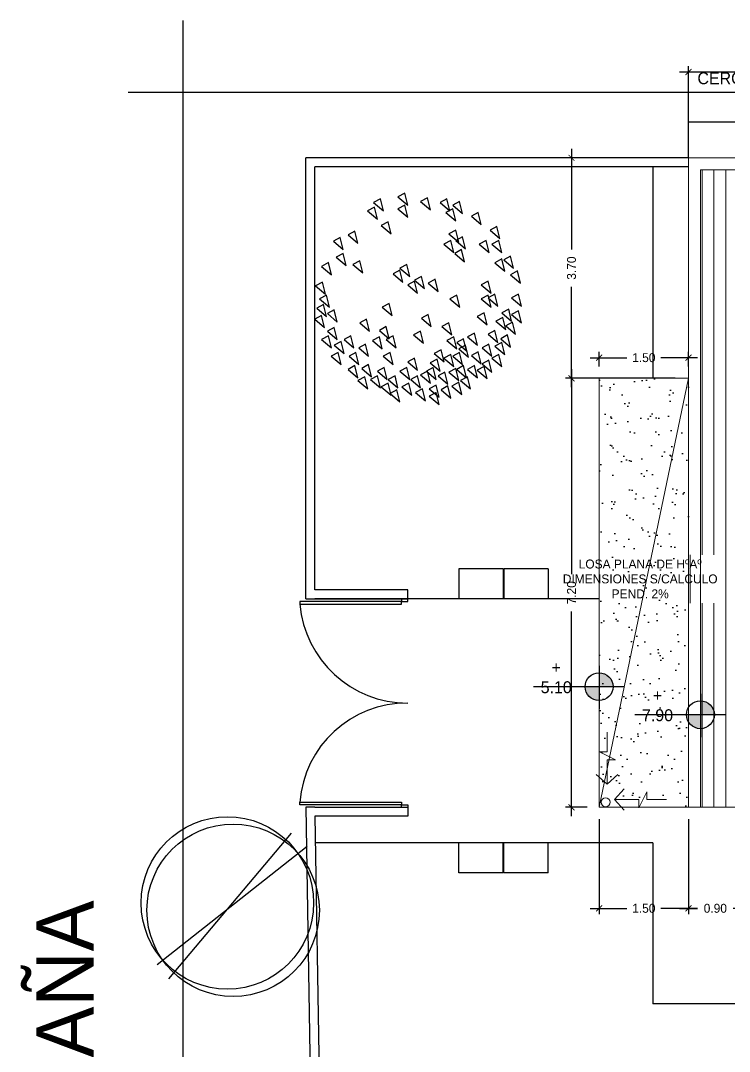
# Model space of a CAD drawing. Header units: millimetres. Extents: x 38 to 150, y 26 to 63.
# Drawn here: x 37.86 to 49.76, y 46.14 to 63.44 of the extents above; entities that cross this region are included whole.
import ezdxf

# ---------------------------------------------------------------- set-up
doc = ezdxf.new("R2010")
doc.units = ezdxf.units.MM
for name, color, linetype, lineweight in [('AUX_ROOF', 30, 'Continuous', 15), ('COTAS', 143, 'Continuous', 15), ('HATCH1', 251, 'Continuous', 15), ('ROOF', 1, 'Continuous', 15), ('textos', 3, 'Continuous', 13), ('TEXTS_BASE', 92, 'Continuous', 30)]:
    doc.layers.add(name, color=color, linetype=linetype, lineweight=lineweight)
for name, color, linetype in [('HACTH3', 9, 'Continuous'), ('LEVELS', 6, 'Continuous'), ('SIMBOL_LEVELS', 214, 'Continuous')]:
    doc.layers.add(name, color=color, linetype=linetype)
doc.dimstyles.new('NUEV A', dxfattribs={"dimtxt": 0.3, "dimasz": 0.1, "dimexe": 0.1, "dimexo": 0.2, "dimgap": 0.1, "dimtad": 1, "dimzin": 0, "dimdsep": 46, "dimtxsty": 'Standard', "dimblk": 'DOT', "dimcen": 0.15, "dimdle": 0.15, "dimclrd": 256, "dimclre": 256, "dimclrt": 256, "dimaunit": 1, "dimadec": 0, "dimazin": 0, "dimtfac": 1, "dimtmove": 1, "dimatfit": 3, "dimldrblk": 'DOT', "dimfxl": 1, "dimtolj": 1, "dimtzin": 0, "dimarcsym": 0})

# ---------------------------------------------------------------- blocks, each defined once
blk = doc.blocks.new('ARB-P')
for p, q in [((236.155, 96.4), (232.962, 92.591)), ((232.661, 92.973), (236.577, 96.061))]:
    blk.add_line(p, q)
for centre in [(234.496, 94.575), (234.646, 94.384)]:
    blk.add_circle(centre, 2.25)
blk = doc.blocks.new('ARB')
for p, q in [((-0.3027, 0.7707), (-0.3586, 0.7403)), ((-0.2784, 0.6723), (-0.3027, 0.7707)), ((-0.1034, 0.8163), (-0.1593, 0.7859)), ((-0.1593, 0.7859), (-0.0791, 0.7179)), ((-0.0791, 0.7179), (-0.1034, 0.8163)), ((0.0802, 0.7787), (0.0243, 0.7483)), ((0.1044, 0.6802), (0.0802, 0.7787)), ((0.2394, 0.7707), (0.1835, 0.7403)), ((0.2637, 0.6723), (0.2394, 0.7707)), ((-0.3512, 0.7027), (-0.4071, 0.6723)), ((-0.4071, 0.6723), (-0.327, 0.6043)), ((-0.3586, 0.7403), (-0.2784, 0.6723)), ((-0.327, 0.6043), (-0.3512, 0.7027)), ((-0.1034, 0.7179), (-0.1593, 0.6875)), ((-0.1593, 0.6875), (-0.0791, 0.6194)), ((-0.0791, 0.6194), (-0.1034, 0.7179)), ((0.0243, 0.7483), (0.1044, 0.6802)), ((0.1835, 0.7403), (0.2637, 0.6723)), ((0.2869, 0.6875), (0.231, 0.6571)), ((0.3428, 0.7483), (0.2869, 0.7179)), ((0.2869, 0.7179), (0.367, 0.6498)), ((0.3111, 0.5891), (0.2869, 0.6875)), ((0.367, 0.6498), (0.3428, 0.7483)), ((0.231, 0.6571), (0.3111, 0.5891)), ((0.4946, 0.6578), (0.4387, 0.6274)), ((0.4387, 0.6274), (0.5189, 0.5594)), ((0.5189, 0.5594), (0.4946, 0.6578)), ((-0.5105, 0.5066), (-0.5664, 0.4762)), ((-0.4862, 0.4081), (-0.5105, 0.5066)), ((-0.2394, 0.5818), (-0.2953, 0.5514)), ((-0.2953, 0.5514), (-0.2152, 0.4834)), ((-0.2152, 0.4834), (-0.2394, 0.5818)), ((0.3111, 0.5138), (0.2552, 0.4834)), ((0.3354, 0.4154), (0.3111, 0.5138)), ((0.6465, 0.5442), (0.5906, 0.5138)), ((0.5906, 0.5138), (0.6708, 0.4458)), ((0.6708, 0.4458), (0.6465, 0.5442)), ((-0.6296, 0.4537), (-0.6855, 0.4233)), ((-0.6855, 0.4233), (-0.6054, 0.3553)), ((-0.6054, 0.3553), (-0.6296, 0.4537)), ((-0.5664, 0.4762), (-0.4862, 0.4081)), ((0.2711, 0.4306), (0.2152, 0.4002)), ((0.2552, 0.4834), (0.3354, 0.4154)), ((0.2953, 0.3322), (0.2711, 0.4306)), ((0.367, 0.461), (0.3111, 0.4306)), ((0.3111, 0.4306), (0.3913, 0.3626)), ((0.3913, 0.3626), (0.367, 0.461)), ((0.559, 0.4306), (0.5031, 0.4002)), ((0.5832, 0.3322), (0.559, 0.4306)), ((0.6623, 0.4306), (0.6064, 0.4002)), ((0.6866, 0.3322), (0.6623, 0.4306)), ((0.2152, 0.4002), (0.2953, 0.3322)), ((0.3586, 0.3553), (0.3027, 0.3249)), ((0.3828, 0.2569), (0.3586, 0.3553)), ((0.5031, 0.4002), (0.5832, 0.3322)), ((0.6064, 0.4002), (0.6866, 0.3322)), ((-0.6064, 0.3249), (-0.6623, 0.2945)), ((-0.6623, 0.2945), (-0.5822, 0.2265)), ((-0.5822, 0.2265), (-0.6064, 0.3249)), ((-0.4704, 0.2641), (-0.5263, 0.2337)), ((-0.4461, 0.1657), (-0.4704, 0.2641)), ((0.3027, 0.3249), (0.3828, 0.2569)), ((0.6866, 0.2793), (0.6307, 0.2489)), ((0.7109, 0.1809), (0.6866, 0.2793)), ((0.7583, 0.3025), (0.7024, 0.2721)), ((0.7024, 0.2721), (0.7826, 0.2041)), ((0.7826, 0.2041), (0.7583, 0.3025)), ((-0.7256, 0.2497), (-0.7815, 0.2193)), ((-0.7815, 0.2193), (-0.7014, 0.1512)), ((-0.7014, 0.1512), (-0.7256, 0.2497)), ((-0.5263, 0.2337), (-0.4461, 0.1657)), ((-0.1434, 0.1889), (-0.1993, 0.1585)), ((-0.0875, 0.2345), (-0.1434, 0.2041)), ((-0.1434, 0.2041), (-0.0633, 0.136)), ((-0.1192, 0.0905), (-0.1434, 0.1889)), ((-0.0633, 0.136), (-0.0875, 0.2345)), ((0.6307, 0.2489), (0.7109, 0.1809)), ((0.8142, 0.1816), (0.7583, 0.1512)), ((0.8385, 0.0832), (0.8142, 0.1816)), ((-0.7741, 0.0905), (-0.83, 0.0601)), ((-0.7499, -0.008), (-0.7741, 0.0905)), ((-0.1993, 0.1585), (-0.1192, 0.0905)), ((-0.0243, 0.0984), (-0.0802, 0.068)), ((0.0316, 0.136), (-0.0243, 0.1057)), ((-0.0243, 0.1057), (0.0559, 0.0376)), ((0, 0), (-0.0243, 0.0984)), ((0.0559, 0.0376), (0.0316, 0.136)), ((0.1434, 0.1136), (0.0875, 0.0832)), ((0.1677, 0.0152), (0.1434, 0.1136)), ((0.5748, 0.0984), (0.5189, 0.068)), ((0.5991, 0), (0.5748, 0.0984)), ((0.7583, 0.1512), (0.8385, 0.0832)), ((-0.83, 0.0601), (-0.7499, -0.008)), ((-0.0802, 0.068), (0, 0)), ((0.0875, 0.0832), (0.1677, 0.0152)), ((0.5189, 0.068), (0.5991, 0)), ((-0.7414, -0.0152), (-0.7973, -0.0456)), ((-0.7973, -0.0456), (-0.7172, -0.1136)), ((-0.7172, -0.1136), (-0.7414, -0.0152)), ((-0.231, -0.0832), (-0.2869, -0.1136)), ((-0.2067, -0.1816), (-0.231, -0.0832)), ((0.3196, -0.0152), (0.2637, -0.0456)), ((0.2637, -0.0456), (0.3438, -0.1136)), ((0.3438, -0.1136), (0.3196, -0.0152)), ((0.5748, -0.0152), (0.5189, -0.0456)), ((0.5189, -0.0456), (0.5991, -0.1136)), ((0.6307, -0.008), (0.5748, -0.0384)), ((0.5991, -0.1136), (0.5748, -0.0152)), ((0.5748, -0.0384), (0.655, -0.1064)), ((0.655, -0.1064), (0.6307, -0.008)), ((0.8216, -0.008), (0.7657, -0.0384)), ((0.7657, -0.0384), (0.8459, -0.1064)), ((0.8459, -0.1064), (0.8216, -0.008)), ((-0.7657, -0.0905), (-0.8216, -0.1209)), ((-0.8216, -0.1209), (-0.7414, -0.1889)), ((-0.7414, -0.1889), (-0.7657, -0.0905)), ((-0.6782, -0.136), (-0.7341, -0.1664)), ((-0.7341, -0.1664), (-0.6539, -0.2345)), ((-0.6539, -0.2345), (-0.6782, -0.136)), ((-0.2869, -0.1136), (-0.2067, -0.1816)), ((0.5421, -0.1585), (0.4862, -0.1889)), ((0.5664, -0.2569), (0.5421, -0.1585)), ((0.7425, -0.1288), (0.6866, -0.1592)), ((0.6866, -0.1592), (0.7668, -0.2272)), ((0.7668, -0.2272), (0.7425, -0.1288)), ((0.8216, -0.1433), (0.7657, -0.1737)), ((0.8459, -0.2417), (0.8216, -0.1433)), ((-0.7815, -0.1816), (-0.8374, -0.212)), ((-0.8374, -0.212), (-0.7573, -0.2801)), ((-0.7573, -0.2801), (-0.7815, -0.1816)), ((-0.4145, -0.2113), (-0.4704, -0.2417)), ((-0.4704, -0.2417), (-0.3902, -0.3097)), ((-0.3902, -0.3097), (-0.4145, -0.2113)), ((0.0875, -0.1737), (0.0316, -0.2041)), ((0.0316, -0.2041), (0.1118, -0.2721)), ((0.1118, -0.2721), (0.0875, -0.1737)), ((0.2552, -0.2417), (0.1993, -0.2721)), ((0.2795, -0.3401), (0.2552, -0.2417)), ((0.4862, -0.1889), (0.5664, -0.2569)), ((0.694, -0.1968), (0.6381, -0.2272)), ((0.6381, -0.2272), (0.7182, -0.2953)), ((0.7182, -0.2953), (0.694, -0.1968)), ((0.7741, -0.2345), (0.7182, -0.2649)), ((0.7657, -0.1737), (0.8459, -0.2417)), ((0.7984, -0.3329), (0.7741, -0.2345)), ((-0.6782, -0.2793), (-0.7341, -0.3097)), ((-0.7341, -0.3097), (-0.6539, -0.3777)), ((-0.6539, -0.3777), (-0.6782, -0.2793)), ((-0.2552, -0.2721), (-0.3111, -0.3025)), ((-0.3111, -0.3025), (-0.231, -0.3705)), ((-0.231, -0.3705), (-0.2552, -0.2721)), ((0.0243, -0.3097), (-0.0316, -0.3401)), ((0.0485, -0.4081), (0.0243, -0.3097)), ((0.1993, -0.2721), (0.2795, -0.3401)), ((0.463, -0.3249), (0.4071, -0.3553)), ((0.4873, -0.4233), (0.463, -0.3249)), ((0.6307, -0.3025), (0.5748, -0.3329)), ((0.5748, -0.3329), (0.655, -0.4009)), ((0.655, -0.4009), (0.6307, -0.3025)), ((0.7182, -0.2649), (0.7984, -0.3329)), ((-0.7256, -0.3474), (-0.7815, -0.3777)), ((-0.7815, -0.3777), (-0.7014, -0.4458)), ((-0.7014, -0.4458), (-0.7256, -0.3474)), ((-0.6223, -0.3929), (-0.6782, -0.4233)), ((-0.598, -0.4914), (-0.6223, -0.3929)), ((-0.5421, -0.3474), (-0.598, -0.3777)), ((-0.598, -0.3777), (-0.5178, -0.4458)), ((-0.5178, -0.4458), (-0.5421, -0.3474)), ((-0.4229, -0.4154), (-0.4788, -0.4458)), ((-0.3987, -0.5138), (-0.4229, -0.4154)), ((-0.3111, -0.3553), (-0.367, -0.3857)), ((-0.367, -0.3857), (-0.2869, -0.4537)), ((-0.2869, -0.4537), (-0.3111, -0.3553)), ((-0.1993, -0.3474), (-0.2552, -0.3777)), ((-0.2552, -0.3777), (-0.1751, -0.4458)), ((-0.1751, -0.4458), (-0.1993, -0.3474)), ((-0.0316, -0.3401), (0.0485, -0.4081)), ((0.2953, -0.3553), (0.2394, -0.3857)), ((0.2394, -0.3857), (0.3196, -0.4537)), ((0.3196, -0.4537), (0.2953, -0.3553)), ((0.3755, -0.3705), (0.3196, -0.4009)), ((0.3196, -0.4009), (0.3997, -0.4689)), ((0.3997, -0.4689), (0.3755, -0.3705)), ((0.4071, -0.3553), (0.4873, -0.4233)), ((0.5822, -0.4154), (0.5263, -0.4458)), ((0.6064, -0.5138), (0.5822, -0.4154)), ((0.6866, -0.4009), (0.6307, -0.4313)), ((0.7341, -0.3401), (0.6782, -0.3705)), ((0.6782, -0.3705), (0.7583, -0.4385)), ((0.7109, -0.4993), (0.6866, -0.4009)), ((0.7583, -0.4385), (0.7341, -0.3401)), ((-0.6465, -0.4834), (-0.7024, -0.5138)), ((-0.6782, -0.4233), (-0.598, -0.4914)), ((-0.6223, -0.5818), (-0.6465, -0.4834)), ((-0.502, -0.4834), (-0.5579, -0.5138)), ((-0.4778, -0.5818), (-0.502, -0.4834)), ((-0.4788, -0.4458), (-0.3987, -0.5138)), ((-0.2236, -0.4834), (-0.2795, -0.5138)), ((-0.1993, -0.5818), (-0.2236, -0.4834)), ((0.192, -0.461), (0.1361, -0.4914)), ((0.1361, -0.4914), (0.2162, -0.5594)), ((0.2162, -0.5594), (0.192, -0.461)), ((0.2711, -0.4986), (0.2152, -0.529)), ((0.2953, -0.597), (0.2711, -0.4986)), ((0.3428, -0.4834), (0.2869, -0.5138)), ((0.3913, -0.4233), (0.3354, -0.4537)), ((0.3354, -0.4537), (0.4155, -0.5218)), ((0.367, -0.5818), (0.3428, -0.4834)), ((0.4155, -0.5218), (0.3913, -0.4233)), ((0.4946, -0.4762), (0.4387, -0.5066)), ((0.5189, -0.5746), (0.4946, -0.4762)), ((0.5263, -0.4458), (0.6064, -0.5138)), ((0.6623, -0.4986), (0.6064, -0.529)), ((0.6307, -0.4313), (0.7109, -0.4993)), ((0.6866, -0.597), (0.6623, -0.4986)), ((-0.7024, -0.5138), (-0.6223, -0.5818)), ((-0.5579, -0.5138), (-0.4778, -0.5818)), ((-0.3987, -0.5818), (-0.4546, -0.6122)), ((-0.3744, -0.6802), (-0.3987, -0.5818)), ((-0.2795, -0.5138), (-0.1993, -0.5818)), ((-0.0243, -0.529), (-0.0802, -0.5594)), ((-0.0802, -0.5594), (0, -0.6274)), ((0, -0.6274), (-0.0243, -0.529)), ((0.1593, -0.537), (0.1034, -0.5673)), ((0.1034, -0.5673), (0.1835, -0.6354)), ((0.1835, -0.6354), (0.1593, -0.537)), ((0.2152, -0.529), (0.2953, -0.597)), ((0.2869, -0.5138), (0.367, -0.5818)), ((0.4387, -0.5066), (0.5189, -0.5746)), ((0.5822, -0.5442), (0.5263, -0.5746)), ((0.5263, -0.5746), (0.6064, -0.6426)), ((0.6064, -0.6426), (0.5822, -0.5442)), ((0.6064, -0.529), (0.6866, -0.597)), ((-0.5105, -0.5898), (-0.5664, -0.6202)), ((-0.5664, -0.6202), (-0.4862, -0.6882)), ((-0.4862, -0.6882), (-0.5105, -0.5898)), ((-0.4546, -0.6122), (-0.3744, -0.6802)), ((-0.2711, -0.605), (-0.327, -0.6354)), ((-0.327, -0.6354), (-0.2468, -0.7034)), ((-0.2468, -0.7034), (-0.2711, -0.605)), ((-0.0875, -0.605), (-0.1434, -0.6354)), ((-0.1434, -0.6354), (-0.0633, -0.7034)), ((-0.0633, -0.7034), (-0.0875, -0.605)), ((0.0802, -0.6346), (0.0243, -0.665)), ((0.0243, -0.665), (0.1044, -0.7331)), ((0.1276, -0.605), (0.0717, -0.6354)), ((0.0717, -0.6354), (0.1519, -0.7034)), ((0.1044, -0.7331), (0.0802, -0.6346)), ((0.1519, -0.7034), (0.1276, -0.605)), ((0.2236, -0.6426), (0.1677, -0.673)), ((0.2478, -0.741), (0.2236, -0.6426)), ((0.3111, -0.6122), (0.2552, -0.6426)), ((0.2552, -0.6426), (0.3354, -0.7106)), ((0.3354, -0.7106), (0.3111, -0.6122)), ((0.3755, -0.5898), (0.3196, -0.6202)), ((0.3196, -0.6202), (0.3997, -0.6882)), ((0.3997, -0.6882), (0.3755, -0.5898)), ((0.463, -0.5898), (0.4071, -0.6202)), ((0.4071, -0.6202), (0.4873, -0.6882)), ((0.4873, -0.6882), (0.463, -0.5898)), ((0.5421, -0.597), (0.4862, -0.6274)), ((0.4862, -0.6274), (0.5664, -0.6954)), ((0.5664, -0.6954), (0.5421, -0.597)), ((-0.4303, -0.6802), (-0.4862, -0.7106)), ((-0.4862, -0.7106), (-0.4061, -0.7787)), ((-0.4061, -0.7787), (-0.4303, -0.6802)), ((-0.327, -0.673), (-0.3828, -0.7034)), ((-0.3828, -0.7034), (-0.3027, -0.7714)), ((-0.3027, -0.7714), (-0.327, -0.673)), ((-0.2394, -0.7331), (-0.2953, -0.7635)), ((-0.1835, -0.673), (-0.2394, -0.7034)), ((-0.2394, -0.7034), (-0.1593, -0.7714)), ((-0.2152, -0.8315), (-0.2394, -0.7331)), ((-0.1593, -0.7714), (-0.1835, -0.673)), ((-0.0717, -0.7331), (-0.1276, -0.7635)), ((-0.0475, -0.8315), (-0.0717, -0.7331)), ((0, -0.673), (-0.0559, -0.7034)), ((-0.0559, -0.7034), (0.0243, -0.7714)), ((0.0243, -0.7714), (0, -0.673)), ((0.1519, -0.7483), (0.096, -0.7787)), ((0.1761, -0.8467), (0.1519, -0.7483)), ((0.1677, -0.673), (0.2478, -0.741)), ((0.2478, -0.7555), (0.192, -0.7859)), ((0.2721, -0.8539), (0.2478, -0.7555)), ((0.3354, -0.7258), (0.2795, -0.7562)), ((0.3596, -0.8242), (0.3354, -0.7258)), ((0.4071, -0.6802), (0.3512, -0.7106)), ((0.3512, -0.7106), (0.4314, -0.7787)), ((0.4314, -0.7787), (0.4071, -0.6802)), ((-0.2953, -0.7635), (-0.2152, -0.8315)), ((-0.1677, -0.7859), (-0.2236, -0.8163)), ((-0.2236, -0.8163), (-0.1434, -0.8843)), ((-0.1434, -0.8843), (-0.1677, -0.7859)), ((-0.1276, -0.7635), (-0.0475, -0.8315)), ((0.0401, -0.7787), (-0.0158, -0.809)), ((-0.0158, -0.809), (0.0643, -0.8771)), ((0.0643, -0.8771), (0.0401, -0.7787)), ((0.096, -0.7787), (0.1761, -0.8467)), ((0.1519, -0.8083), (0.096, -0.8387)), ((0.096, -0.8387), (0.1761, -0.9067)), ((0.1761, -0.9067), (0.1519, -0.8083)), ((0.192, -0.7859), (0.2721, -0.8539)), ((0.2795, -0.7562), (0.3596, -0.8242))]:
    blk.add_line(p, q)
blk = doc.blocks.new('BN')
at = {"ltscale": 0.2}
for points in [[(1659.994, 1187.583), (1661.604, 1187.583), (1661.604, 1187.623), (1659.994, 1187.623)], [(1659.994, 1184.443), (1661.604, 1184.443), (1661.604, 1184.403), (1659.994, 1184.403)]]:
    blk.add_lwpolyline(points, close=True, dxfattribs=at)
for points in [[(1661.604, 1187.663), (1661.604, 1187.623), (1661.704, 1187.623), (1661.704, 1187.663)], [(1661.604, 1184.363), (1661.604, 1184.403), (1661.704, 1184.403), (1661.704, 1184.363)]]:
    blk.add_lwpolyline(points, dxfattribs=at)
for centre, radius, start, end in [((1661.708, 1187.735), 1.721, 185.0419, 269.8462), ((1661.686, 1184.316), 1.697, 89.4141, 175.6977)]:
    blk.add_arc(centre, radius, start, end)
blk = doc.blocks.new('_ArchTick')
at = {"color": 0, "linetype": 'ByBlock', "const_width": 0.15}
blk.add_lwpolyline([(-0.5, -0.5), (0.5, 0.5)], dxfattribs=at)
blk = doc.blocks.new('*D50')
at = {"layer": 'COTAS', "lineweight": -2, "transparency": 16777216}
for p, q in [((49.071, 61.341), (49.071, 62.682)), ((70.571, 61.341), (70.571, 62.682)), ((48.921, 62.582), (59.459, 62.582)), ((70.721, 62.582), (60.184, 62.582))]:
    blk.add_line(p, q, dxfattribs=at)
at = {"layer": 'Defpoints', "color": 0, "transparency": 16777216}
for p in [(70.571, 62.582), (49.071, 61.141), (70.571, 61.141)]:
    blk.add_point(p, dxfattribs=at)
at = {"layer": 'COTAS', "lineweight": -2, "transparency": 16777216, "xscale": 0.1, "yscale": 0.1, "zscale": 0.1, "rotation": 180}
blk.add_blockref('_ArchTick', (49.071, 62.582), dxfattribs=at)
at = {"layer": 'COTAS', "lineweight": -2, "transparency": 16777216, "xscale": 0.1, "yscale": 0.1, "zscale": 0.1}
blk.add_blockref('_ArchTick', (70.571, 62.582), dxfattribs=at)
at = {"layer": 'COTAS', "transparency": 16777216, "insert": (59.821, 62.582), "char_height": 0.15, "attachment_point": 5}
blk.add_mtext('\\A1;21.50', dxfattribs=at)
blk = doc.blocks.new('_DOT')
at = {"color": 0, "linetype": 'ByBlock'}
blk.add_line((-0.5, 0), (-1, 0), dxfattribs=at)
at = {"color": 0, "linetype": 'ByBlock', "const_width": 0.5}
blk.add_lwpolyline([(-0.25, 0, 1), (0.25, 0, 1)], format="xyb", close=True, dxfattribs=at)
blk = doc.blocks.new('*D65')
at = {"layer": 'COTAS', "lineweight": -2, "transparency": 16777216}
for p, q in [((47.571, 57.641), (47.571, 57.886)), ((49.071, 57.64), (49.071, 57.886)), ((47.421, 57.786), (48.034, 57.786)), ((49.221, 57.786), (48.609, 57.786))]:
    blk.add_line(p, q, dxfattribs=at)
at = {"layer": 'Defpoints', "color": 0, "transparency": 16777216}
for p in [(49.071, 57.786), (47.571, 57.441), (49.071, 57.44)]:
    blk.add_point(p, dxfattribs=at)
at = {"layer": 'COTAS', "lineweight": -2, "transparency": 16777216, "xscale": 0.1, "yscale": 0.1, "zscale": 0.1, "rotation": 180}
blk.add_blockref('_ArchTick', (47.571, 57.786), dxfattribs=at)
at = {"layer": 'COTAS', "lineweight": -2, "transparency": 16777216, "xscale": 0.1, "yscale": 0.1, "zscale": 0.1}
blk.add_blockref('_ArchTick', (49.071, 57.786), dxfattribs=at)
at = {"layer": 'COTAS', "transparency": 16777216, "insert": (48.321, 57.786), "char_height": 0.15, "attachment_point": 5}
blk.add_mtext('\\A1;1.50', dxfattribs=at)
blk = doc.blocks.new('*D66')
at = {"layer": 'COTAS', "lineweight": -2, "transparency": 16777216}
for p, q in [((47.108, 57.591), (47.108, 54.153)), ((47.371, 57.441), (47.008, 57.441)), ((47.108, 50.09), (47.108, 53.528)), ((47.371, 50.24), (47.008, 50.24))]:
    blk.add_line(p, q, dxfattribs=at)
at = {"layer": 'Defpoints', "color": 0, "transparency": 16777216}
for p in [(47.571, 57.441), (47.108, 50.24), (47.571, 50.24)]:
    blk.add_point(p, dxfattribs=at)
at = {"layer": 'COTAS', "lineweight": -2, "transparency": 16777216, "xscale": 0.1, "yscale": 0.1, "zscale": 0.1}
for p, rotation in [((47.108, 57.441), 90), ((47.108, 50.24), 270)]:
    blk.add_blockref('_ArchTick', p, dxfattribs=dict(at, rotation=rotation))
at = {"layer": 'COTAS', "transparency": 16777216, "insert": (47.108, 53.84), "char_height": 0.15, "attachment_point": 5, "rotation": 90}
blk.add_mtext('\\A1;7.20', dxfattribs=at)
blk = doc.blocks.new('nivel')
h = blk.add_hatch(color=256)
h.paths.add_polyline_path([(0, 0), (0.234, 0, 0.414214), (0, 0.234)])
h.paths.add_polyline_path([(-0.234, 0, 0.414214), (0, -0.234), (0, 0)])
for p, q in [((0, 0.351), (0, -0.374)), ((0.421, 0), (-1.1, 0))]:
    blk.add_line(p, q)
blk.add_circle((0, 0), 0.234)
blk = doc.blocks.new('*D70')
at = {"layer": 'COTAS', "lineweight": -2, "transparency": 16777216}
for p, q in [((49.071, 50.04), (49.071, 48.443)), ((49.971, 49.182), (49.971, 48.443)), ((48.921, 48.543), (49.221, 48.543)), ((50.121, 48.543), (49.821, 48.543))]:
    blk.add_line(p, q, dxfattribs=at)
at = {"layer": 'Defpoints', "color": 0, "transparency": 16777216}
for p in [(49.071, 50.24), (49.971, 49.382), (49.071, 48.543)]:
    blk.add_point(p, dxfattribs=at)
at = {"layer": 'COTAS', "lineweight": -2, "transparency": 16777216, "xscale": 0.1, "yscale": 0.1, "zscale": 0.1, "rotation": 180}
blk.add_blockref('_ArchTick', (49.071, 48.543), dxfattribs=at)
at = {"layer": 'COTAS', "lineweight": -2, "transparency": 16777216, "xscale": 0.1, "yscale": 0.1, "zscale": 0.1}
blk.add_blockref('_ArchTick', (49.971, 48.543), dxfattribs=at)
at = {"layer": 'COTAS', "transparency": 16777216, "insert": (49.521, 48.543), "char_height": 0.15, "attachment_point": 5}
blk.add_mtext('\\A1;0.90', dxfattribs=at)
blk = doc.blocks.new('*D46')
at = {"layer": 'COTAS', "lineweight": -2, "transparency": 16777216}
for p, q in [((47.571, 50.04), (47.571, 48.443)), ((49.071, 50.04), (49.071, 48.443)), ((47.421, 48.543), (48.034, 48.543)), ((49.221, 48.543), (48.609, 48.543))]:
    blk.add_line(p, q, dxfattribs=at)
at = {"layer": 'Defpoints', "color": 0, "transparency": 16777216}
for p in [(47.571, 50.24), (49.071, 50.24), (47.571, 48.543)]:
    blk.add_point(p, dxfattribs=at)
at = {"layer": 'COTAS', "lineweight": -2, "transparency": 16777216, "xscale": 0.1, "yscale": 0.1, "zscale": 0.1, "rotation": 180}
blk.add_blockref('_ArchTick', (47.571, 48.543), dxfattribs=at)
at = {"layer": 'COTAS', "lineweight": -2, "transparency": 16777216, "xscale": 0.1, "yscale": 0.1, "zscale": 0.1}
blk.add_blockref('_ArchTick', (49.071, 48.543), dxfattribs=at)
at = {"layer": 'COTAS', "transparency": 16777216, "insert": (48.321, 48.543), "char_height": 0.15, "attachment_point": 5}
blk.add_mtext('\\A1;1.50', dxfattribs=at)
blk = doc.blocks.new('*D47')
at = {"layer": 'COTAS', "lineweight": -2, "transparency": 16777216}
for p, q in [((47.108, 61.291), (47.108, 59.603)), ((48.871, 61.141), (47.008, 61.141)), ((47.108, 57.29), (47.108, 58.978)), ((48.847, 57.44), (47.008, 57.44))]:
    blk.add_line(p, q, dxfattribs=at)
at = {"layer": 'Defpoints', "color": 0, "transparency": 16777216}
for p in [(47.108, 61.141), (49.071, 61.141), (49.047, 57.44)]:
    blk.add_point(p, dxfattribs=at)
at = {"layer": 'COTAS', "lineweight": -2, "transparency": 16777216, "xscale": 0.1, "yscale": 0.1, "zscale": 0.1}
for p, rotation in [((47.108, 61.141), 90), ((47.108, 57.44), 270)]:
    blk.add_blockref('_ArchTick', p, dxfattribs=dict(at, rotation=rotation))
at = {"layer": 'COTAS', "transparency": 16777216, "insert": (47.108, 59.29), "char_height": 0.15, "attachment_point": 5, "rotation": 90}
blk.add_mtext('\\A1;3.70', dxfattribs=at)

msp = doc.modelspace()

# ---------------------------------------------------------------- hatches: boundary and pattern name
at = {"layer": 'HACTH3', "ltscale": 0.2}
h = msp.add_hatch(dxfattribs=at)
h.set_pattern_fill('AR-SAND', color=256, scale=0.01)
h.set_pattern_definition([(37.5, (-1631.26646, -1055.482), (-0.01600031, 0.48941324), [0, -0.38608, 0, -0.4318, 0, -0.41275]), (7.5, (-1631.26646, -1055.482), (0.44952328, 0.7168251), [0, -0.20828, 0, -0.34798, 0, -0.13335]), (327.5, (-1631.57888, -1055.482), (0.79099237, 0.001437185), [0, -0.127, 0, -0.4572, 0, -0.5969]), (317.5, (-1631.5789, -1055.482), (0.76355645, 0.22292932), [0, -0.0635, 0, -0.29972, 0, -0.3429])])
h.paths.add_polyline_path([(49.071, 57.44), (47.571, 57.441), (47.571, 50.24)])
h.paths.add_polyline_path([(49.071, 57.44), (47.747, 51.086), (47.846, 51.038), (47.737, 51.038), (47.705, 50.882), (47.705, 50.627), (47.66, 50.668), (47.606, 50.339, -0.902232), (47.754, 50.324, -0.414214), (47.679, 50.249), (47.939, 50.247), (47.827, 50.37), (48.238, 50.37), (48.238, 50.24), (49.071, 50.24)], flags=17)
h.paths.add_polyline_path([(46.863, 53.664), (49.651, 53.664), (49.651, 54.478), (46.863, 54.478)], flags=9)
at = {"layer": 'HATCH1'}
h = msp.add_hatch(dxfattribs=at)
h.set_pattern_fill('_USER,_O', color=256, scale=0.2, angle=90, pattern_type=0)
h.set_pattern_definition([(90, (1898.29827, 1069.81544), (-0.2, 0), [])])
h.paths.add_polyline_path([(70.371, 60.94), (49.271, 60.94), (49.271, 50.24), (49.971, 50.24), (50.06, 50.24), (50.056, 50.242), (50.185, 50.242), (56.363, 50.24), (60.179, 50.24), (66.357, 50.24), (66.357, 50.242), (66.486, 50.242), (66.571, 50.24), (70.371, 50.24)])
h.paths.add_polyline_path([(55.976, 54.875), (61.602, 54.875), (61.602, 55.961), (55.976, 55.961)], flags=16)
h.paths.add_polyline_path([(49.071, 53.664), (49.651, 53.664), (49.651, 54.478), (49.071, 54.478)])

# ---------------------------------------------------------------- linework, layer by layer
at = {"ltscale": 0.2}
for p, q in [((40.589, 31.982), (40.589, 63.444)), ((148.876, 62.24), (39.669, 62.24)), ((132.171, 61.74), (49.071, 61.74)), ((49.071, 61.141), (49.071, 61.74)), ((42.649, 53.741), (42.649, 61.141)), ((49.071, 61.141), (42.649, 61.141)), ((42.799, 53.891), (42.799, 60.991)), ((49.071, 60.991), (42.799, 60.991)), ((48.473, 60.991), (48.473, 57.44)), ((45.215, 54.241), (45.215, 53.741)), ((45.96, 54.241), (45.215, 54.241)), ((45.96, 54.241), (45.96, 53.741)), ((45.97, 54.231), (45.96, 54.231)), ((45.97, 54.241), (45.97, 53.741)), ((46.715, 54.241), (45.97, 54.241)), ((46.715, 54.241), (46.715, 53.741)), ((44.359, 53.891), (42.799, 53.891)), ((44.359, 53.741), (44.359, 53.891)), ((42.649, 53.741), (42.799, 53.741)), ((47.571, 53.741), (42.799, 53.741)), ((42.799, 53.741), (44.359, 53.741)), ((45.96, 53.741), (45.215, 53.741)), ((45.97, 53.751), (45.96, 53.751)), ((46.715, 53.741), (45.97, 53.741)), ((42.649, 50.24), (42.918, 33.54)), ((42.799, 50.24), (42.649, 50.24)), ((42.799, 50.24), (44.359, 50.24)), ((44.359, 50.24), (44.359, 50.09)), ((42.801, 50.09), (43.068, 33.54)), ((44.359, 50.09), (42.801, 50.09)), ((48.471, 49.64), (42.809, 49.64)), ((45.215, 49.14), (45.215, 49.64)), ((45.96, 49.64), (45.215, 49.64)), ((45.96, 49.14), (45.96, 49.64)), ((45.97, 49.63), (45.96, 49.63)), ((45.97, 49.14), (45.97, 49.64)), ((46.715, 49.64), (45.97, 49.64)), ((46.715, 49.14), (46.715, 49.64)), ((48.471, 49.64), (48.471, 46.94)), ((45.96, 49.14), (45.215, 49.14)), ((45.97, 49.15), (45.96, 49.15)), ((46.715, 49.14), (45.97, 49.14)), ((75.371, 46.94), (48.471, 46.94))]:
    msp.add_line(p, q, dxfattribs=at)
at = {"layer": 'AUX_ROOF'}
msp.add_line((47.571, 50.24), (49.071, 57.44), dxfattribs=at)
at = {"layer": 'AUX_ROOF', "ltscale": 0.2}
for p, q in [((47.705, 51.499), (47.705, 51.168)), ((47.705, 51.168), (47.576, 51.168)), ((47.576, 51.168), (47.846, 51.038)), ((47.846, 51.038), (47.705, 51.038)), ((47.705, 51.038), (47.705, 50.627)), ((47.705, 50.627), (47.524, 50.791)), ((47.705, 50.627), (47.524, 50.791)), ((47.705, 50.627), (47.885, 50.791)), ((47.827, 50.37), (47.991, 50.55)), ((47.827, 50.37), (47.991, 50.55)), ((47.827, 50.37), (47.991, 50.19)), ((48.238, 50.37), (47.827, 50.37)), ((48.369, 50.499), (48.238, 50.228)), ((48.238, 50.228), (48.238, 50.37)), ((48.369, 50.37), (48.369, 50.499)), ((48.699, 50.37), (48.369, 50.37))]:
    msp.add_line(p, q, dxfattribs=at)
msp.add_circle((47.679, 50.324), 0.075, dxfattribs=at)
at = {"layer": 'ROOF'}
for p, q in [((49.071, 61.141), (70.571, 61.141)), ((49.071, 50.24), (49.071, 61.141)), ((70.371, 60.94), (49.271, 60.94)), ((49.271, 60.94), (49.271, 50.24)), ((49.271, 50.24), (49.071, 50.24))]:
    msp.add_line(p, q, dxfattribs=at)
at = {"layer": 'ROOF', "ltscale": 0.2}
msp.add_line((49.971, 50.24), (49.271, 50.24), dxfattribs=at)
at = {"layer": 'ROOF'}
msp.add_lwpolyline([(49.071, 57.44), (47.571, 57.441), (47.571, 50.24), (49.071, 50.24), (49.071, 57.44)], dxfattribs=at)

# ---------------------------------------------------------------- block references
for name, p, xscale, yscale, zscale in [('ARB', (44.524, 58.868), 2.059715914277215, 2.059715914277215, 2.059715914277215), ('BN', (-1715.06, -1203.769), 1.058804617463424, 1.058804617463424, 1.058804617463424), ('ARB-P', (-109.511, -12.204), 0.6432718997341454, 0.6432718997341454, 0.6432718997341454)]:
    msp.add_blockref(name, p, dxfattribs=dict(xscale=xscale, yscale=yscale, zscale=zscale))
at = {"layer": 'SIMBOL_LEVELS'}
for p in [(47.571, 52.264), (49.271, 51.793)]:
    msp.add_blockref('nivel', p, dxfattribs=at)

# ---------------------------------------------------------------- texts
at = {"layer": 'LEVELS', "char_height": 0.2, "width": 0.01, "attachment_point": 5}
for s, insert in [('+ 5.10', (46.851, 52.42)), ('+ 7.90', (48.551, 51.95))]:
    msp.add_mtext(s, dxfattribs=dict(at, insert=insert))
at = {"layer": 'textos'}
msp.add_text('CERCO PERIMETRAL', height=0.2, dxfattribs=at).set_placement((49.221, 62.377))
at = {"layer": 'textos', "insert": (48.26, 54.072), "char_height": 0.15, "width": 3.08977, "attachment_point": 5}
msp.add_mtext('LOSA PLANA DE HºAº \\PDIMENSIONES S/CALCULO\\PPEND. 2%', dxfattribs=at)
at = {"layer": 'TEXTS_BASE'}
msp.add_text('CALLE CABO 1ro. MONTAÑA', height=0.96, rotation=90, dxfattribs=at).set_placement((39.089, 31.271))

# ---------------------------------------------------------------- dimensions: what is measured, and where the dimension line sits
at = {"layer": 'COTAS'}
for base, p1, p2, picture, middle in [((70.571, 62.582), (49.071, 61.141), (70.571, 61.141), '*D50', (59.821, 62.582)), ((49.071, 57.786), (47.571, 57.441), (49.071, 57.44), '*D65', (48.321, 57.786)), ((47.571, 48.543), (49.071, 50.24), (47.571, 50.24), '*D46', (48.321, 48.543)), ((49.071, 48.543), (49.971, 49.382), (49.071, 50.24), '*D70', (49.521, 48.543))]:
    dim = msp.add_linear_dim(base=base, p1=p1, p2=p2, dimstyle='NUEV A', override={"dimtxt": 0.15, "dimtad": 0, "dimblk1": 'ArchTick', "dimblk2": 'ArchTick', "dimsah": 1}, dxfattribs=at)
    dim.commit()
    dim.dimension.update_dxf_attribs({"geometry": picture, "text_midpoint": middle})
for base, p1, p2, picture, middle in [((47.108, 61.141), (49.047, 57.44), (49.071, 61.141), '*D47', (47.108, 59.29)), ((47.108, 50.24), (47.571, 57.441), (47.571, 50.24), '*D66', (47.108, 53.84))]:
    dim = msp.add_linear_dim(base=base, p1=p1, p2=p2, angle=90, dimstyle='NUEV A', override={"dimtxt": 0.15, "dimtad": 0, "dimblk1": 'ArchTick', "dimblk2": 'ArchTick', "dimsah": 1}, dxfattribs=at)
    dim.commit()
    dim.dimension.update_dxf_attribs({"geometry": picture, "text_midpoint": middle})

doc.saveas('drawing.dxf')
